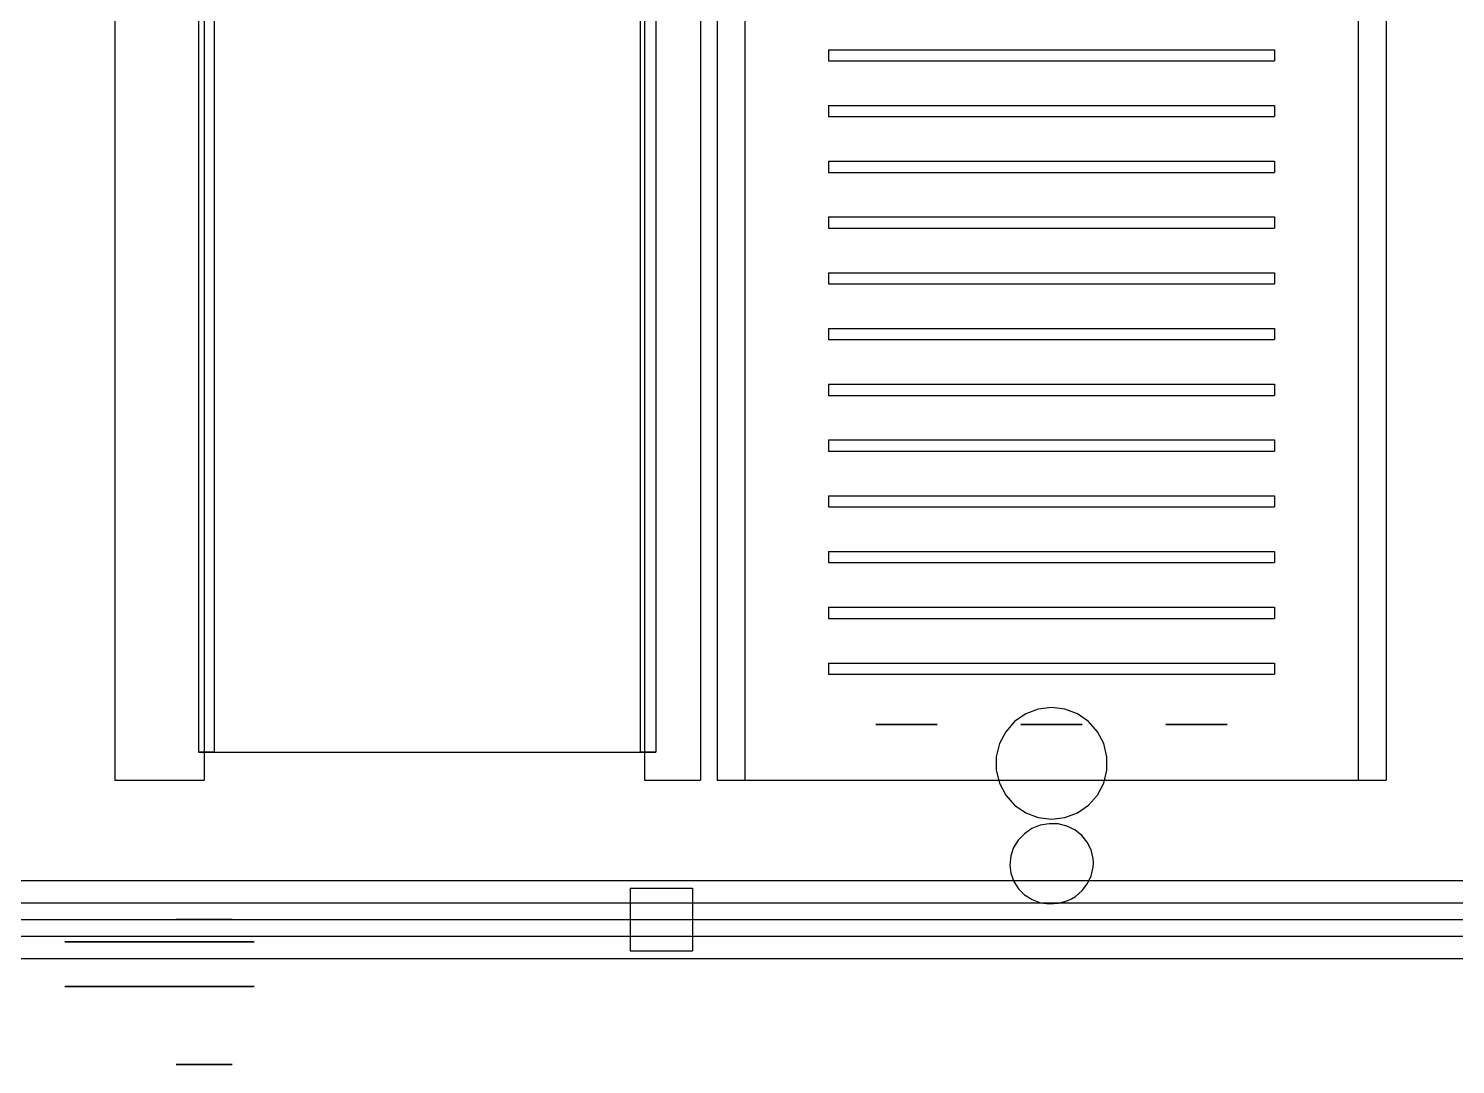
# Model space of a CAD drawing. Header units: millimetres. Extents: x -1355 to 669, y -1138 to 733.
# Drawn here: x -206.69 to -178.53, y -482.76 to -462.32 of the extents above; entities that cross this region are included whole.
import ezdxf

# ---------------------------------------------------------------- set-up
doc = ezdxf.new("R2010")
doc.units = ezdxf.units.MM
doc.layers.add('HIDDEN', color=8, linetype='Continuous')

msp = doc.modelspace()

# ---------------------------------------------------------------- linework, layer by layer
at = {"layer": 'HIDDEN'}
for points in [[(-204.98, -445.248), (-204.98, -477.148)], [(-204.98, -445.248), (-204.98, -477.148)], [(-203.22, -445.248), (-203.22, -477.148)], [(-203.22, -445.248), (-203.22, -477.148)], [(-194.53, -445.248), (-194.53, -477.148)], [(-194.53, -445.248), (-194.53, -477.148)], [(-193.43, -445.248), (-193.43, -477.148)], [(-193.43, -445.248), (-193.43, -477.148)], [(-193.1, -445.248), (-193.1, -477.148)], [(-193.1, -445.248), (-193.1, -477.148)], [(-192.55, -445.248), (-192.55, -477.148)], [(-192.55, -445.248), (-192.55, -477.148)], [(-180.45, -445.248), (-180.45, -477.148)], [(-180.45, -445.248), (-180.45, -477.148)], [(-179.9, -445.248), (-179.9, -477.148)], [(-179.9, -445.248), (-179.9, -477.148)], [(-203.33, -445.798), (-203.33, -476.598)], [(-203.33, -445.798), (-203.33, -476.598)], [(-203.33, -445.798), (-203.33, -476.598)], [(-203.33, -445.798), (-203.33, -476.598)], [(-203.33, -445.798), (-203.33, -476.598)], [(-203.33, -445.798), (-203.33, -476.598)], [(-203.33, -445.798), (-203.33, -476.598)], [(-203.33, -445.798), (-203.33, -476.598)], [(-203.33, -445.798), (-203.33, -476.598)], [(-203.023, -445.798), (-203.023, -476.598)], [(-203.023, -445.798), (-203.023, -476.598)], [(-203.023, -445.798), (-203.023, -476.598)], [(-203.023, -445.798), (-203.023, -476.598)], [(-203.023, -445.798), (-203.023, -476.598)], [(-203.023, -445.798), (-203.023, -476.598)], [(-203.023, -445.798), (-203.023, -476.598)], [(-203.023, -445.798), (-203.023, -476.598)], [(-203.023, -445.798), (-203.023, -476.598)], [(-194.617, -445.798), (-194.617, -476.598)], [(-194.617, -445.798), (-194.617, -476.598)], [(-194.617, -445.798), (-194.617, -476.598)], [(-194.617, -445.798), (-194.617, -476.598)], [(-194.617, -445.798), (-194.617, -476.598)], [(-194.617, -445.798), (-194.617, -476.598)], [(-194.617, -445.798), (-194.617, -476.598)], [(-194.617, -445.798), (-194.617, -476.598)], [(-194.617, -445.798), (-194.617, -476.598)], [(-194.31, -445.798), (-194.31, -476.598)], [(-194.31, -445.798), (-194.31, -476.598)], [(-194.31, -445.798), (-194.31, -476.598)], [(-194.31, -445.798), (-194.31, -476.598)], [(-194.31, -445.798), (-194.31, -476.598)], [(-194.31, -445.798), (-194.31, -476.598)], [(-194.31, -445.798), (-194.31, -476.598)], [(-194.31, -445.798), (-194.31, -476.598)], [(-194.31, -445.798), (-194.31, -476.598)], [(-190.9, -462.738), (-182.1, -462.738)], [(-190.9, -462.738), (-182.1, -462.738)], [(-190.9, -462.738), (-190.9, -462.958)], [(-190.9, -462.738), (-190.9, -462.958)], [(-182.1, -462.738), (-182.1, -462.958)], [(-182.1, -462.738), (-182.1, -462.958)], [(-190.9, -462.958), (-182.1, -462.958)], [(-190.9, -462.958), (-182.1, -462.958)], [(-190.9, -463.838), (-182.1, -463.838)], [(-190.9, -463.838), (-182.1, -463.838)], [(-190.9, -463.838), (-190.9, -464.058)], [(-190.9, -463.838), (-190.9, -464.058)], [(-182.1, -463.838), (-182.1, -464.058)], [(-182.1, -463.838), (-182.1, -464.058)], [(-190.9, -464.058), (-182.1, -464.058)], [(-190.9, -464.058), (-182.1, -464.058)], [(-190.9, -464.938), (-182.1, -464.938)], [(-190.9, -464.938), (-182.1, -464.938)], [(-190.9, -464.938), (-190.9, -465.158)], [(-190.9, -464.938), (-190.9, -465.158)], [(-182.1, -464.938), (-182.1, -465.158)], [(-182.1, -464.938), (-182.1, -465.158)], [(-190.9, -465.158), (-182.1, -465.158)], [(-190.9, -465.158), (-182.1, -465.158)], [(-190.9, -466.038), (-182.1, -466.038)], [(-190.9, -466.038), (-182.1, -466.038)], [(-190.9, -466.038), (-190.9, -466.258)], [(-190.9, -466.038), (-190.9, -466.258)], [(-182.1, -466.038), (-182.1, -466.258)], [(-182.1, -466.038), (-182.1, -466.258)], [(-190.9, -466.258), (-182.1, -466.258)], [(-190.9, -466.258), (-182.1, -466.258)], [(-190.9, -467.138), (-182.1, -467.138)], [(-190.9, -467.138), (-182.1, -467.138)], [(-190.9, -467.138), (-190.9, -467.358)], [(-190.9, -467.138), (-190.9, -467.358)], [(-182.1, -467.138), (-182.1, -467.358)], [(-182.1, -467.138), (-182.1, -467.358)], [(-190.9, -467.358), (-182.1, -467.358)], [(-190.9, -467.358), (-182.1, -467.358)], [(-190.9, -468.238), (-182.1, -468.238)], [(-190.9, -468.238), (-182.1, -468.238)], [(-190.9, -468.238), (-190.9, -468.458)], [(-190.9, -468.238), (-190.9, -468.458)], [(-190.9, -468.458), (-182.1, -468.458)], [(-190.9, -468.458), (-182.1, -468.458)], [(-182.1, -468.238), (-182.1, -468.458)], [(-182.1, -468.238), (-182.1, -468.458)], [(-190.9, -469.338), (-182.1, -469.338)], [(-190.9, -469.338), (-182.1, -469.338)], [(-190.9, -469.338), (-190.9, -469.558)], [(-190.9, -469.338), (-190.9, -469.558)], [(-190.9, -469.558), (-182.1, -469.558)], [(-190.9, -469.558), (-182.1, -469.558)], [(-182.1, -469.338), (-182.1, -469.558)], [(-182.1, -469.338), (-182.1, -469.558)], [(-190.9, -470.438), (-182.1, -470.438)], [(-190.9, -470.438), (-182.1, -470.438)], [(-190.9, -470.438), (-190.9, -470.658)], [(-190.9, -470.438), (-190.9, -470.658)], [(-182.1, -470.438), (-182.1, -470.658)], [(-182.1, -470.438), (-182.1, -470.658)], [(-190.9, -470.658), (-182.1, -470.658)], [(-190.9, -470.658), (-182.1, -470.658)], [(-190.9, -471.538), (-182.1, -471.538)], [(-190.9, -471.538), (-182.1, -471.538)], [(-190.9, -471.538), (-190.9, -471.758)], [(-190.9, -471.538), (-190.9, -471.758)], [(-182.1, -471.538), (-182.1, -471.758)], [(-182.1, -471.538), (-182.1, -471.758)], [(-190.9, -471.758), (-182.1, -471.758)], [(-190.9, -471.758), (-182.1, -471.758)], [(-190.9, -472.638), (-182.1, -472.638)], [(-190.9, -472.638), (-182.1, -472.638)], [(-190.9, -472.638), (-190.9, -472.858)], [(-190.9, -472.638), (-190.9, -472.858)], [(-182.1, -472.638), (-182.1, -472.858)], [(-182.1, -472.638), (-182.1, -472.858)], [(-190.9, -472.858), (-182.1, -472.858)], [(-190.9, -472.858), (-182.1, -472.858)], [(-190.9, -473.738), (-182.1, -473.738)], [(-190.9, -473.738), (-182.1, -473.738)], [(-190.9, -473.738), (-190.9, -473.958)], [(-190.9, -473.738), (-190.9, -473.958)], [(-182.1, -473.738), (-182.1, -473.958)], [(-182.1, -473.738), (-182.1, -473.958)], [(-190.9, -473.958), (-182.1, -473.958)], [(-190.9, -473.958), (-182.1, -473.958)], [(-190.9, -474.838), (-182.1, -474.838)], [(-190.9, -474.838), (-182.1, -474.838)], [(-190.9, -474.838), (-190.9, -475.058)], [(-190.9, -474.838), (-190.9, -475.058)], [(-182.1, -474.838), (-182.1, -475.058)], [(-182.1, -474.838), (-182.1, -475.058)], [(-190.9, -475.058), (-182.1, -475.058)], [(-190.9, -475.058), (-182.1, -475.058)], [(-186.763, -475.75), (-187.011, -475.844)], [(-186.763, -475.75), (-187.011, -475.844)], [(-186.5, -475.718), (-186.763, -475.75)], [(-186.5, -475.718), (-186.763, -475.75)], [(-186.237, -475.75), (-186.5, -475.718)], [(-186.237, -475.75), (-186.5, -475.718)], [(-185.989, -475.844), (-186.237, -475.75)], [(-185.989, -475.844), (-186.237, -475.75)], [(-189.965, -476.048), (-189.961, -476.048)], [(-189.961, -476.048), (-189.965, -476.048)], [(-189.965, -476.048), (-189.961, -476.048)], [(-189.961, -476.048), (-189.965, -476.048)], [(-189.965, -476.048), (-189.961, -476.048)], [(-189.961, -476.048), (-189.965, -476.048)], [(-189.965, -476.048), (-189.961, -476.048)], [(-189.961, -476.048), (-189.965, -476.048)], [(-189.965, -476.048), (-189.961, -476.048)], [(-189.961, -476.048), (-189.965, -476.048)], [(-189.961, -476.048), (-189.926, -476.048)], [(-189.926, -476.048), (-189.961, -476.048)], [(-189.961, -476.048), (-189.926, -476.048)], [(-189.926, -476.048), (-189.961, -476.048)], [(-189.961, -476.048), (-189.926, -476.048)], [(-189.926, -476.048), (-189.961, -476.048)], [(-189.961, -476.048), (-189.926, -476.048)], [(-189.926, -476.048), (-189.961, -476.048)], [(-189.961, -476.048), (-189.926, -476.048)], [(-189.926, -476.048), (-189.961, -476.048)], [(-189.926, -476.048), (-189.858, -476.048)], [(-189.858, -476.048), (-189.926, -476.048)], [(-189.926, -476.048), (-189.858, -476.048)], [(-189.858, -476.048), (-189.926, -476.048)], [(-189.926, -476.048), (-189.858, -476.048)], [(-189.858, -476.048), (-189.926, -476.048)], [(-189.926, -476.048), (-189.858, -476.048)], [(-189.858, -476.048), (-189.926, -476.048)], [(-189.926, -476.048), (-189.858, -476.048)], [(-189.858, -476.048), (-189.926, -476.048)], [(-189.858, -476.048), (-189.761, -476.048)], [(-189.761, -476.048), (-189.858, -476.048)], [(-189.858, -476.048), (-189.761, -476.048)], [(-189.761, -476.048), (-189.858, -476.048)], [(-189.858, -476.048), (-189.761, -476.048)], [(-189.761, -476.048), (-189.858, -476.048)], [(-189.858, -476.048), (-189.761, -476.048)], [(-189.761, -476.048), (-189.858, -476.048)], [(-189.858, -476.048), (-189.761, -476.048)], [(-189.761, -476.048), (-189.858, -476.048)], [(-189.761, -476.048), (-189.641, -476.048)], [(-189.641, -476.048), (-189.761, -476.048)], [(-189.761, -476.048), (-189.641, -476.048)], [(-189.641, -476.048), (-189.761, -476.048)], [(-189.761, -476.048), (-189.641, -476.048)], [(-189.641, -476.048), (-189.761, -476.048)], [(-189.761, -476.048), (-189.641, -476.048)], [(-189.641, -476.048), (-189.761, -476.048)], [(-189.761, -476.048), (-189.641, -476.048)], [(-189.641, -476.048), (-189.761, -476.048)], [(-189.641, -476.048), (-189.505, -476.048)], [(-189.505, -476.048), (-189.641, -476.048)], [(-189.641, -476.048), (-189.505, -476.048)], [(-189.505, -476.048), (-189.641, -476.048)], [(-189.641, -476.048), (-189.505, -476.048)], [(-189.505, -476.048), (-189.641, -476.048)], [(-189.641, -476.048), (-189.505, -476.048)], [(-189.505, -476.048), (-189.641, -476.048)], [(-189.641, -476.048), (-189.505, -476.048)], [(-189.505, -476.048), (-189.641, -476.048)], [(-189.505, -476.048), (-189.36, -476.048)], [(-189.36, -476.048), (-189.505, -476.048)], [(-189.505, -476.048), (-189.36, -476.048)], [(-189.36, -476.048), (-189.505, -476.048)], [(-189.505, -476.048), (-189.36, -476.048)], [(-189.36, -476.048), (-189.505, -476.048)], [(-189.505, -476.048), (-189.36, -476.048)], [(-189.36, -476.048), (-189.505, -476.048)], [(-189.505, -476.048), (-189.36, -476.048)], [(-189.36, -476.048), (-189.505, -476.048)], [(-189.215, -476.048), (-189.36, -476.048)], [(-189.36, -476.048), (-189.215, -476.048)], [(-189.215, -476.048), (-189.36, -476.048)], [(-189.36, -476.048), (-189.215, -476.048)], [(-189.215, -476.048), (-189.36, -476.048)], [(-189.36, -476.048), (-189.215, -476.048)], [(-189.215, -476.048), (-189.36, -476.048)], [(-189.36, -476.048), (-189.215, -476.048)], [(-189.215, -476.048), (-189.36, -476.048)], [(-189.36, -476.048), (-189.215, -476.048)], [(-189.079, -476.048), (-189.215, -476.048)], [(-189.215, -476.048), (-189.079, -476.048)], [(-189.079, -476.048), (-189.215, -476.048)], [(-189.215, -476.048), (-189.079, -476.048)], [(-189.079, -476.048), (-189.215, -476.048)], [(-189.215, -476.048), (-189.079, -476.048)], [(-189.079, -476.048), (-189.215, -476.048)], [(-189.215, -476.048), (-189.079, -476.048)], [(-189.079, -476.048), (-189.215, -476.048)], [(-189.215, -476.048), (-189.079, -476.048)], [(-188.959, -476.048), (-189.079, -476.048)], [(-189.079, -476.048), (-188.959, -476.048)], [(-188.959, -476.048), (-189.079, -476.048)], [(-189.079, -476.048), (-188.959, -476.048)], [(-188.959, -476.048), (-189.079, -476.048)], [(-189.079, -476.048), (-188.959, -476.048)], [(-188.959, -476.048), (-189.079, -476.048)], [(-189.079, -476.048), (-188.959, -476.048)], [(-188.959, -476.048), (-189.079, -476.048)], [(-189.079, -476.048), (-188.959, -476.048)], [(-188.862, -476.048), (-188.959, -476.048)], [(-188.959, -476.048), (-188.862, -476.048)], [(-188.862, -476.048), (-188.959, -476.048)], [(-188.959, -476.048), (-188.862, -476.048)], [(-188.862, -476.048), (-188.959, -476.048)], [(-188.959, -476.048), (-188.862, -476.048)], [(-188.862, -476.048), (-188.959, -476.048)], [(-188.959, -476.048), (-188.862, -476.048)], [(-188.862, -476.048), (-188.959, -476.048)], [(-188.959, -476.048), (-188.862, -476.048)], [(-188.794, -476.048), (-188.862, -476.048)], [(-188.862, -476.048), (-188.794, -476.048)], [(-188.794, -476.048), (-188.862, -476.048)], [(-188.862, -476.048), (-188.794, -476.048)], [(-188.794, -476.048), (-188.862, -476.048)], [(-188.862, -476.048), (-188.794, -476.048)], [(-188.794, -476.048), (-188.862, -476.048)], [(-188.862, -476.048), (-188.794, -476.048)], [(-188.794, -476.048), (-188.862, -476.048)], [(-188.862, -476.048), (-188.794, -476.048)], [(-188.759, -476.048), (-188.794, -476.048)], [(-188.794, -476.048), (-188.759, -476.048)], [(-188.759, -476.048), (-188.794, -476.048)], [(-188.794, -476.048), (-188.759, -476.048)], [(-188.759, -476.048), (-188.794, -476.048)], [(-188.794, -476.048), (-188.759, -476.048)], [(-188.759, -476.048), (-188.794, -476.048)], [(-188.794, -476.048), (-188.759, -476.048)], [(-188.759, -476.048), (-188.794, -476.048)], [(-188.794, -476.048), (-188.759, -476.048)], [(-188.755, -476.048), (-188.759, -476.048)], [(-188.759, -476.048), (-188.755, -476.048)], [(-188.755, -476.048), (-188.759, -476.048)], [(-188.759, -476.048), (-188.755, -476.048)], [(-188.755, -476.048), (-188.759, -476.048)], [(-188.759, -476.048), (-188.755, -476.048)], [(-188.755, -476.048), (-188.759, -476.048)], [(-188.759, -476.048), (-188.755, -476.048)], [(-188.755, -476.048), (-188.759, -476.048)], [(-188.759, -476.048), (-188.755, -476.048)], [(-187.229, -475.995), (-187.405, -476.194)], [(-187.229, -475.995), (-187.405, -476.194)], [(-187.011, -475.844), (-187.229, -475.995)], [(-187.011, -475.844), (-187.229, -475.995)], [(-187.105, -476.048), (-187.101, -476.048)], [(-187.101, -476.048), (-187.105, -476.048)], [(-187.105, -476.048), (-187.101, -476.048)], [(-187.101, -476.048), (-187.105, -476.048)], [(-187.105, -476.048), (-187.101, -476.048)], [(-187.101, -476.048), (-187.105, -476.048)], [(-187.105, -476.048), (-187.101, -476.048)], [(-187.101, -476.048), (-187.105, -476.048)], [(-187.105, -476.048), (-187.101, -476.048)], [(-187.101, -476.048), (-187.105, -476.048)], [(-187.101, -476.048), (-187.066, -476.048)], [(-187.066, -476.048), (-187.101, -476.048)], [(-187.101, -476.048), (-187.066, -476.048)], [(-187.066, -476.048), (-187.101, -476.048)], [(-187.101, -476.048), (-187.066, -476.048)], [(-187.066, -476.048), (-187.101, -476.048)], [(-187.101, -476.048), (-187.066, -476.048)], [(-187.066, -476.048), (-187.101, -476.048)], [(-187.101, -476.048), (-187.066, -476.048)], [(-187.066, -476.048), (-187.101, -476.048)], [(-187.066, -476.048), (-186.998, -476.048)], [(-186.998, -476.048), (-187.066, -476.048)], [(-187.066, -476.048), (-186.998, -476.048)], [(-186.998, -476.048), (-187.066, -476.048)], [(-187.066, -476.048), (-186.998, -476.048)], [(-186.998, -476.048), (-187.066, -476.048)], [(-187.066, -476.048), (-186.998, -476.048)], [(-186.998, -476.048), (-187.066, -476.048)], [(-187.066, -476.048), (-186.998, -476.048)], [(-186.998, -476.048), (-187.066, -476.048)], [(-186.998, -476.048), (-186.901, -476.048)], [(-186.901, -476.048), (-186.998, -476.048)], [(-186.998, -476.048), (-186.901, -476.048)], [(-186.901, -476.048), (-186.998, -476.048)], [(-186.998, -476.048), (-186.901, -476.048)], [(-186.901, -476.048), (-186.998, -476.048)], [(-186.998, -476.048), (-186.901, -476.048)], [(-186.901, -476.048), (-186.998, -476.048)], [(-186.998, -476.048), (-186.901, -476.048)], [(-186.901, -476.048), (-186.998, -476.048)], [(-186.901, -476.048), (-186.781, -476.048)], [(-186.781, -476.048), (-186.901, -476.048)], [(-186.901, -476.048), (-186.781, -476.048)], [(-186.781, -476.048), (-186.901, -476.048)], [(-186.901, -476.048), (-186.781, -476.048)], [(-186.781, -476.048), (-186.901, -476.048)], [(-186.901, -476.048), (-186.781, -476.048)], [(-186.781, -476.048), (-186.901, -476.048)], [(-186.901, -476.048), (-186.781, -476.048)], [(-186.781, -476.048), (-186.901, -476.048)], [(-186.781, -476.048), (-186.645, -476.048)], [(-186.645, -476.048), (-186.781, -476.048)], [(-186.781, -476.048), (-186.645, -476.048)], [(-186.645, -476.048), (-186.781, -476.048)], [(-186.781, -476.048), (-186.645, -476.048)], [(-186.645, -476.048), (-186.781, -476.048)], [(-186.781, -476.048), (-186.645, -476.048)], [(-186.645, -476.048), (-186.781, -476.048)], [(-186.781, -476.048), (-186.645, -476.048)], [(-186.645, -476.048), (-186.781, -476.048)], [(-186.645, -476.048), (-186.5, -476.048)], [(-186.5, -476.048), (-186.645, -476.048)], [(-186.645, -476.048), (-186.5, -476.048)], [(-186.5, -476.048), (-186.645, -476.048)], [(-186.645, -476.048), (-186.5, -476.048)], [(-186.5, -476.048), (-186.645, -476.048)], [(-186.645, -476.048), (-186.5, -476.048)], [(-186.5, -476.048), (-186.645, -476.048)], [(-186.645, -476.048), (-186.5, -476.048)], [(-186.5, -476.048), (-186.645, -476.048)], [(-186.355, -476.048), (-186.5, -476.048)], [(-186.5, -476.048), (-186.355, -476.048)], [(-186.355, -476.048), (-186.5, -476.048)], [(-186.5, -476.048), (-186.355, -476.048)], [(-186.355, -476.048), (-186.5, -476.048)], [(-186.5, -476.048), (-186.355, -476.048)], [(-186.355, -476.048), (-186.5, -476.048)], [(-186.5, -476.048), (-186.355, -476.048)], [(-186.355, -476.048), (-186.5, -476.048)], [(-186.5, -476.048), (-186.355, -476.048)], [(-186.219, -476.048), (-186.355, -476.048)], [(-186.355, -476.048), (-186.219, -476.048)], [(-186.219, -476.048), (-186.355, -476.048)], [(-186.355, -476.048), (-186.219, -476.048)], [(-186.219, -476.048), (-186.355, -476.048)], [(-186.355, -476.048), (-186.219, -476.048)], [(-186.219, -476.048), (-186.355, -476.048)], [(-186.355, -476.048), (-186.219, -476.048)], [(-186.219, -476.048), (-186.355, -476.048)], [(-186.355, -476.048), (-186.219, -476.048)], [(-186.099, -476.048), (-186.219, -476.048)], [(-186.219, -476.048), (-186.099, -476.048)], [(-186.099, -476.048), (-186.219, -476.048)], [(-186.219, -476.048), (-186.099, -476.048)], [(-186.099, -476.048), (-186.219, -476.048)], [(-186.219, -476.048), (-186.099, -476.048)], [(-186.099, -476.048), (-186.219, -476.048)], [(-186.219, -476.048), (-186.099, -476.048)], [(-186.099, -476.048), (-186.219, -476.048)], [(-186.219, -476.048), (-186.099, -476.048)], [(-186.002, -476.048), (-186.099, -476.048)], [(-186.099, -476.048), (-186.002, -476.048)], [(-186.002, -476.048), (-186.099, -476.048)], [(-186.099, -476.048), (-186.002, -476.048)], [(-186.002, -476.048), (-186.099, -476.048)], [(-186.099, -476.048), (-186.002, -476.048)], [(-186.002, -476.048), (-186.099, -476.048)], [(-186.099, -476.048), (-186.002, -476.048)], [(-186.002, -476.048), (-186.099, -476.048)], [(-186.099, -476.048), (-186.002, -476.048)], [(-185.934, -476.048), (-186.002, -476.048)], [(-186.002, -476.048), (-185.934, -476.048)], [(-185.934, -476.048), (-186.002, -476.048)], [(-186.002, -476.048), (-185.934, -476.048)], [(-185.934, -476.048), (-186.002, -476.048)], [(-186.002, -476.048), (-185.934, -476.048)], [(-185.934, -476.048), (-186.002, -476.048)], [(-186.002, -476.048), (-185.934, -476.048)], [(-185.934, -476.048), (-186.002, -476.048)], [(-186.002, -476.048), (-185.934, -476.048)], [(-185.771, -475.995), (-185.989, -475.844)], [(-185.771, -475.995), (-185.989, -475.844)], [(-185.899, -476.048), (-185.934, -476.048)], [(-185.934, -476.048), (-185.899, -476.048)], [(-185.899, -476.048), (-185.934, -476.048)], [(-185.934, -476.048), (-185.899, -476.048)], [(-185.899, -476.048), (-185.934, -476.048)], [(-185.934, -476.048), (-185.899, -476.048)], [(-185.899, -476.048), (-185.934, -476.048)], [(-185.934, -476.048), (-185.899, -476.048)], [(-185.899, -476.048), (-185.934, -476.048)], [(-185.934, -476.048), (-185.899, -476.048)], [(-185.895, -476.048), (-185.899, -476.048)], [(-185.899, -476.048), (-185.895, -476.048)], [(-185.895, -476.048), (-185.899, -476.048)], [(-185.899, -476.048), (-185.895, -476.048)], [(-185.895, -476.048), (-185.899, -476.048)], [(-185.899, -476.048), (-185.895, -476.048)], [(-185.895, -476.048), (-185.899, -476.048)], [(-185.899, -476.048), (-185.895, -476.048)], [(-185.895, -476.048), (-185.899, -476.048)], [(-185.899, -476.048), (-185.895, -476.048)], [(-185.595, -476.194), (-185.771, -475.995)], [(-185.595, -476.194), (-185.771, -475.995)], [(-184.245, -476.048), (-184.241, -476.048)], [(-184.241, -476.048), (-184.245, -476.048)], [(-184.245, -476.048), (-184.241, -476.048)], [(-184.241, -476.048), (-184.245, -476.048)], [(-184.245, -476.048), (-184.241, -476.048)], [(-184.241, -476.048), (-184.245, -476.048)], [(-184.245, -476.048), (-184.241, -476.048)], [(-184.241, -476.048), (-184.245, -476.048)], [(-184.245, -476.048), (-184.241, -476.048)], [(-184.241, -476.048), (-184.245, -476.048)], [(-184.241, -476.048), (-184.206, -476.048)], [(-184.206, -476.048), (-184.241, -476.048)], [(-184.241, -476.048), (-184.206, -476.048)], [(-184.206, -476.048), (-184.241, -476.048)], [(-184.241, -476.048), (-184.206, -476.048)], [(-184.206, -476.048), (-184.241, -476.048)], [(-184.241, -476.048), (-184.206, -476.048)], [(-184.206, -476.048), (-184.241, -476.048)], [(-184.241, -476.048), (-184.206, -476.048)], [(-184.206, -476.048), (-184.241, -476.048)], [(-184.206, -476.048), (-184.138, -476.048)], [(-184.138, -476.048), (-184.206, -476.048)], [(-184.206, -476.048), (-184.138, -476.048)], [(-184.138, -476.048), (-184.206, -476.048)], [(-184.206, -476.048), (-184.138, -476.048)], [(-184.138, -476.048), (-184.206, -476.048)], [(-184.206, -476.048), (-184.138, -476.048)], [(-184.138, -476.048), (-184.206, -476.048)], [(-184.206, -476.048), (-184.138, -476.048)], [(-184.138, -476.048), (-184.206, -476.048)], [(-184.138, -476.048), (-184.041, -476.048)], [(-184.041, -476.048), (-184.138, -476.048)], [(-184.138, -476.048), (-184.041, -476.048)], [(-184.041, -476.048), (-184.138, -476.048)], [(-184.138, -476.048), (-184.041, -476.048)], [(-184.041, -476.048), (-184.138, -476.048)], [(-184.138, -476.048), (-184.041, -476.048)], [(-184.041, -476.048), (-184.138, -476.048)], [(-184.138, -476.048), (-184.041, -476.048)], [(-184.041, -476.048), (-184.138, -476.048)], [(-184.041, -476.048), (-183.921, -476.048)], [(-183.921, -476.048), (-184.041, -476.048)], [(-184.041, -476.048), (-183.921, -476.048)], [(-183.921, -476.048), (-184.041, -476.048)], [(-184.041, -476.048), (-183.921, -476.048)], [(-183.921, -476.048), (-184.041, -476.048)], [(-184.041, -476.048), (-183.921, -476.048)], [(-183.921, -476.048), (-184.041, -476.048)], [(-184.041, -476.048), (-183.921, -476.048)], [(-183.921, -476.048), (-184.041, -476.048)], [(-183.921, -476.048), (-183.785, -476.048)], [(-183.785, -476.048), (-183.921, -476.048)], [(-183.921, -476.048), (-183.785, -476.048)], [(-183.785, -476.048), (-183.921, -476.048)], [(-183.921, -476.048), (-183.785, -476.048)], [(-183.785, -476.048), (-183.921, -476.048)], [(-183.921, -476.048), (-183.785, -476.048)], [(-183.785, -476.048), (-183.921, -476.048)], [(-183.921, -476.048), (-183.785, -476.048)], [(-183.785, -476.048), (-183.921, -476.048)], [(-183.785, -476.048), (-183.64, -476.048)], [(-183.64, -476.048), (-183.785, -476.048)], [(-183.785, -476.048), (-183.64, -476.048)], [(-183.64, -476.048), (-183.785, -476.048)], [(-183.785, -476.048), (-183.64, -476.048)], [(-183.64, -476.048), (-183.785, -476.048)], [(-183.785, -476.048), (-183.64, -476.048)], [(-183.64, -476.048), (-183.785, -476.048)], [(-183.785, -476.048), (-183.64, -476.048)], [(-183.64, -476.048), (-183.785, -476.048)], [(-183.495, -476.048), (-183.64, -476.048)], [(-183.64, -476.048), (-183.495, -476.048)], [(-183.495, -476.048), (-183.64, -476.048)], [(-183.64, -476.048), (-183.495, -476.048)], [(-183.495, -476.048), (-183.64, -476.048)], [(-183.64, -476.048), (-183.495, -476.048)], [(-183.495, -476.048), (-183.64, -476.048)], [(-183.64, -476.048), (-183.495, -476.048)], [(-183.495, -476.048), (-183.64, -476.048)], [(-183.64, -476.048), (-183.495, -476.048)], [(-183.359, -476.048), (-183.495, -476.048)], [(-183.495, -476.048), (-183.359, -476.048)], [(-183.359, -476.048), (-183.495, -476.048)], [(-183.495, -476.048), (-183.359, -476.048)], [(-183.359, -476.048), (-183.495, -476.048)], [(-183.495, -476.048), (-183.359, -476.048)], [(-183.359, -476.048), (-183.495, -476.048)], [(-183.495, -476.048), (-183.359, -476.048)], [(-183.359, -476.048), (-183.495, -476.048)], [(-183.495, -476.048), (-183.359, -476.048)], [(-183.239, -476.048), (-183.359, -476.048)], [(-183.359, -476.048), (-183.239, -476.048)], [(-183.239, -476.048), (-183.359, -476.048)], [(-183.359, -476.048), (-183.239, -476.048)], [(-183.239, -476.048), (-183.359, -476.048)], [(-183.359, -476.048), (-183.239, -476.048)], [(-183.239, -476.048), (-183.359, -476.048)], [(-183.359, -476.048), (-183.239, -476.048)], [(-183.239, -476.048), (-183.359, -476.048)], [(-183.359, -476.048), (-183.239, -476.048)], [(-183.142, -476.048), (-183.239, -476.048)], [(-183.239, -476.048), (-183.142, -476.048)], [(-183.142, -476.048), (-183.239, -476.048)], [(-183.239, -476.048), (-183.142, -476.048)], [(-183.142, -476.048), (-183.239, -476.048)], [(-183.239, -476.048), (-183.142, -476.048)], [(-183.142, -476.048), (-183.239, -476.048)], [(-183.239, -476.048), (-183.142, -476.048)], [(-183.142, -476.048), (-183.239, -476.048)], [(-183.239, -476.048), (-183.142, -476.048)], [(-183.074, -476.048), (-183.142, -476.048)], [(-183.142, -476.048), (-183.074, -476.048)], [(-183.074, -476.048), (-183.142, -476.048)], [(-183.142, -476.048), (-183.074, -476.048)], [(-183.074, -476.048), (-183.142, -476.048)], [(-183.142, -476.048), (-183.074, -476.048)], [(-183.074, -476.048), (-183.142, -476.048)], [(-183.142, -476.048), (-183.074, -476.048)], [(-183.074, -476.048), (-183.142, -476.048)], [(-183.142, -476.048), (-183.074, -476.048)], [(-183.039, -476.048), (-183.074, -476.048)], [(-183.074, -476.048), (-183.039, -476.048)], [(-183.039, -476.048), (-183.074, -476.048)], [(-183.074, -476.048), (-183.039, -476.048)], [(-183.039, -476.048), (-183.074, -476.048)], [(-183.074, -476.048), (-183.039, -476.048)], [(-183.039, -476.048), (-183.074, -476.048)], [(-183.074, -476.048), (-183.039, -476.048)], [(-183.039, -476.048), (-183.074, -476.048)], [(-183.074, -476.048), (-183.039, -476.048)], [(-183.035, -476.048), (-183.039, -476.048)], [(-183.039, -476.048), (-183.035, -476.048)], [(-183.035, -476.048), (-183.039, -476.048)], [(-183.039, -476.048), (-183.035, -476.048)], [(-183.035, -476.048), (-183.039, -476.048)], [(-183.039, -476.048), (-183.035, -476.048)], [(-183.035, -476.048), (-183.039, -476.048)], [(-183.039, -476.048), (-183.035, -476.048)], [(-183.035, -476.048), (-183.039, -476.048)], [(-183.039, -476.048), (-183.035, -476.048)], [(-187.405, -476.194), (-187.529, -476.428)], [(-187.405, -476.194), (-187.529, -476.428)], [(-185.471, -476.428), (-185.595, -476.194)], [(-185.471, -476.428), (-185.595, -476.194)], [(-203.33, -476.598), (-194.617, -476.598)], [(-203.33, -476.598), (-203.023, -476.598)], [(-203.33, -476.598), (-194.617, -476.598)], [(-203.023, -476.598), (-203.33, -476.598)], [(-203.33, -476.598), (-194.617, -476.598)], [(-203.33, -476.598), (-203.023, -476.598)], [(-203.33, -476.598), (-194.617, -476.598)], [(-203.023, -476.598), (-203.33, -476.598)], [(-203.33, -476.598), (-194.617, -476.598)], [(-203.33, -476.598), (-203.023, -476.598)], [(-203.33, -476.598), (-194.617, -476.598)], [(-203.023, -476.598), (-203.33, -476.598)], [(-203.33, -476.598), (-194.617, -476.598)], [(-203.33, -476.598), (-203.023, -476.598)], [(-203.33, -476.598), (-194.617, -476.598)], [(-203.023, -476.598), (-203.33, -476.598)], [(-203.33, -476.598), (-194.617, -476.598)], [(-203.33, -476.598), (-203.023, -476.598)], [(-203.023, -476.598), (-194.31, -476.598)], [(-203.023, -476.598), (-194.31, -476.598)], [(-203.023, -476.598), (-194.31, -476.598)], [(-203.023, -476.598), (-194.31, -476.598)], [(-203.023, -476.598), (-194.31, -476.598)], [(-203.023, -476.598), (-194.31, -476.598)], [(-203.023, -476.598), (-194.31, -476.598)], [(-203.023, -476.598), (-194.31, -476.598)], [(-203.023, -476.598), (-194.31, -476.598)], [(-194.617, -476.598), (-194.31, -476.598)], [(-194.31, -476.598), (-194.617, -476.598)], [(-194.617, -476.598), (-194.31, -476.598)], [(-194.31, -476.598), (-194.617, -476.598)], [(-194.617, -476.598), (-194.31, -476.598)], [(-194.31, -476.598), (-194.617, -476.598)], [(-194.617, -476.598), (-194.31, -476.598)], [(-194.31, -476.598), (-194.617, -476.598)], [(-194.617, -476.598), (-194.31, -476.598)], [(-187.529, -476.428), (-187.592, -476.686)], [(-187.529, -476.428), (-187.592, -476.686)], [(-185.408, -476.686), (-185.471, -476.428)], [(-185.408, -476.686), (-185.471, -476.428)], [(-187.592, -476.686), (-187.592, -476.951)], [(-187.592, -476.686), (-187.592, -476.951)], [(-185.408, -476.951), (-185.408, -476.686)], [(-185.408, -476.951), (-185.408, -476.686)], [(-204.98, -477.148), (-203.22, -477.148)], [(-204.98, -477.148), (-203.22, -477.148)], [(-194.53, -477.148), (-193.43, -477.148)], [(-194.53, -477.148), (-193.43, -477.148)], [(-193.1, -477.148), (-179.9, -477.148)], [(-193.1, -477.148), (-179.9, -477.148)], [(-192.55, -477.148), (-180.45, -477.148)], [(-192.55, -477.148), (-180.45, -477.148)], [(-187.592, -476.951), (-187.529, -477.208)], [(-187.592, -476.951), (-187.529, -477.208)], [(-187.529, -477.208), (-187.405, -477.443)], [(-187.529, -477.208), (-187.405, -477.443)], [(-185.595, -477.443), (-185.471, -477.208)], [(-185.595, -477.443), (-185.471, -477.208)], [(-185.471, -477.208), (-185.408, -476.951)], [(-185.471, -477.208), (-185.408, -476.951)], [(-187.405, -477.443), (-187.229, -477.642)], [(-187.405, -477.443), (-187.229, -477.642)], [(-185.771, -477.642), (-185.595, -477.443)], [(-185.771, -477.642), (-185.595, -477.443)], [(-187.229, -477.642), (-187.011, -477.792)], [(-187.229, -477.642), (-187.011, -477.792)], [(-185.989, -477.792), (-185.771, -477.642)], [(-185.989, -477.792), (-185.771, -477.642)], [(-187.011, -477.792), (-186.763, -477.886)], [(-187.011, -477.792), (-186.763, -477.886)], [(-186.725, -478.039), (-186.89, -478.106)], [(-186.763, -477.886), (-186.5, -477.918)], [(-186.763, -477.886), (-186.5, -477.918)], [(-186.55, -478.008), (-186.725, -478.039)], [(-186.372, -478.013), (-186.55, -478.008)], [(-186.5, -477.918), (-186.237, -477.886)], [(-186.5, -477.918), (-186.237, -477.886)], [(-186.2, -478.055), (-186.372, -478.013)], [(-186.237, -477.886), (-185.989, -477.792)], [(-186.237, -477.886), (-185.989, -477.792)], [(-187.158, -478.333), (-187.249, -478.481)], [(-187.036, -478.206), (-187.158, -478.333)], [(-186.89, -478.106), (-187.036, -478.206)], [(-186.043, -478.131), (-186.2, -478.055)], [(-185.906, -478.239), (-186.043, -478.131)], [(-185.797, -478.373), (-185.906, -478.239)], [(-187.249, -478.481), (-187.305, -478.645)], [(-185.721, -478.527), (-185.797, -478.373)], [(-185.682, -478.694), (-185.721, -478.527)], [(-187.305, -478.645), (-187.323, -478.824)], [(-187.323, -478.824), (-187.304, -478.985)], [(-185.718, -479.034), (-185.681, -478.866)], [(-185.676, -478.783), (-185.682, -478.694)], [(-185.681, -478.866), (-185.676, -478.783)], [(-317.4, -479.128), (-97.4, -479.128)], [(-317.4, -479.128), (-97.4, -479.128)], [(-317.4, -479.128), (-97.4, -479.128)], [(-317.4, -479.128), (-97.4, -479.128)], [(-187.304, -478.985), (-187.246, -479.146)], [(-187.246, -479.146), (-187.154, -479.291)], [(-185.792, -479.191), (-185.718, -479.034)], [(-194.816, -479.282), (-193.584, -479.282)], [(-194.816, -479.282), (-193.584, -479.282)], [(-194.816, -479.282), (-194.816, -480.514)], [(-194.816, -479.282), (-194.816, -480.514)], [(-193.584, -479.282), (-193.584, -480.514)], [(-193.584, -479.282), (-193.584, -480.514)], [(-187.154, -479.291), (-187.031, -479.413)], [(-187.031, -479.413), (-186.883, -479.507)], [(-186.109, -479.49), (-186.031, -479.442)], [(-186.031, -479.442), (-185.898, -479.329)], [(-185.898, -479.329), (-185.792, -479.191)], [(-317.4, -479.568), (-97.4, -479.568)], [(-317.4, -479.568), (-97.4, -479.568)], [(-186.883, -479.507), (-186.717, -479.567)], [(-186.717, -479.567), (-186.541, -479.591)], [(-186.541, -479.591), (-186.363, -479.578)], [(-186.363, -479.578), (-186.193, -479.529)], [(-186.193, -479.529), (-186.109, -479.49)], [(-317.4, -479.898), (-97.4, -479.898)], [(-317.4, -479.898), (-97.4, -479.898)], [(-317.4, -479.898), (-97.4, -479.898)], [(-317.4, -479.898), (-97.4, -479.898)], [(-317.4, -479.898), (-97.4, -479.898)], [(-317.4, -479.898), (-97.4, -479.898)], [(-203.77, -479.898), (-203.766, -479.898)], [(-203.766, -479.898), (-203.77, -479.898)], [(-203.766, -479.898), (-203.734, -479.898)], [(-203.734, -479.898), (-203.766, -479.898)], [(-203.734, -479.898), (-203.673, -479.898)], [(-203.673, -479.898), (-203.734, -479.898)], [(-203.673, -479.898), (-203.585, -479.898)], [(-203.585, -479.898), (-203.673, -479.898)], [(-203.585, -479.898), (-203.476, -479.898)], [(-203.476, -479.898), (-203.585, -479.898)], [(-203.476, -479.898), (-203.352, -479.898)], [(-203.352, -479.898), (-203.476, -479.898)], [(-203.352, -479.898), (-203.22, -479.898)], [(-203.22, -479.898), (-203.352, -479.898)], [(-203.088, -479.898), (-203.22, -479.898)], [(-203.22, -479.898), (-203.088, -479.898)], [(-202.964, -479.898), (-203.088, -479.898)], [(-203.088, -479.898), (-202.964, -479.898)], [(-202.855, -479.898), (-202.964, -479.898)], [(-202.964, -479.898), (-202.855, -479.898)], [(-202.767, -479.898), (-202.855, -479.898)], [(-202.855, -479.898), (-202.767, -479.898)], [(-202.706, -479.898), (-202.767, -479.898)], [(-202.767, -479.898), (-202.706, -479.898)], [(-202.674, -479.898), (-202.706, -479.898)], [(-202.706, -479.898), (-202.674, -479.898)], [(-202.67, -479.898), (-202.674, -479.898)], [(-202.674, -479.898), (-202.67, -479.898)], [(-317.4, -480.228), (-97.4, -480.228)], [(-317.4, -480.228), (-97.4, -480.228)], [(-205.97, -480.338), (-205.956, -480.338)], [(-205.956, -480.338), (-205.97, -480.338)], [(-205.956, -480.338), (-205.848, -480.338)], [(-205.848, -480.338), (-205.956, -480.338)], [(-205.848, -480.338), (-205.639, -480.338)], [(-205.639, -480.338), (-205.848, -480.338)], [(-205.639, -480.338), (-205.34, -480.338)], [(-205.34, -480.338), (-205.639, -480.338)], [(-205.34, -480.338), (-204.969, -480.338)], [(-204.969, -480.338), (-205.34, -480.338)], [(-204.969, -480.338), (-204.548, -480.338)], [(-204.548, -480.338), (-204.969, -480.338)], [(-204.548, -480.338), (-204.1, -480.338)], [(-204.1, -480.338), (-204.548, -480.338)], [(-203.652, -480.338), (-204.1, -480.338)], [(-204.1, -480.338), (-203.652, -480.338)], [(-203.231, -480.338), (-203.652, -480.338)], [(-203.652, -480.338), (-203.231, -480.338)], [(-202.86, -480.338), (-203.231, -480.338)], [(-203.231, -480.338), (-202.86, -480.338)], [(-202.561, -480.338), (-202.86, -480.338)], [(-202.86, -480.338), (-202.561, -480.338)], [(-202.352, -480.338), (-202.561, -480.338)], [(-202.561, -480.338), (-202.352, -480.338)], [(-202.244, -480.338), (-202.352, -480.338)], [(-202.352, -480.338), (-202.244, -480.338)], [(-202.23, -480.338), (-202.244, -480.338)], [(-202.244, -480.338), (-202.23, -480.338)], [(-194.816, -480.514), (-193.584, -480.514)], [(-194.816, -480.514), (-193.584, -480.514)], [(-317.4, -480.668), (-97.4, -480.668)], [(-317.4, -480.668), (-97.4, -480.668)], [(-317.4, -480.668), (-97.4, -480.668)], [(-317.4, -480.668), (-97.4, -480.668)], [(-205.97, -481.218), (-205.956, -481.218)], [(-205.956, -481.218), (-205.97, -481.218)], [(-205.956, -481.218), (-205.848, -481.218)], [(-205.848, -481.218), (-205.956, -481.218)], [(-205.848, -481.218), (-205.639, -481.218)], [(-205.639, -481.218), (-205.848, -481.218)], [(-205.639, -481.218), (-205.34, -481.218)], [(-205.34, -481.218), (-205.639, -481.218)], [(-205.34, -481.218), (-204.969, -481.218)], [(-204.969, -481.218), (-205.34, -481.218)], [(-204.969, -481.218), (-204.548, -481.218)], [(-204.548, -481.218), (-204.969, -481.218)], [(-204.548, -481.218), (-204.1, -481.218)], [(-204.1, -481.218), (-204.548, -481.218)], [(-203.652, -481.218), (-204.1, -481.218)], [(-204.1, -481.218), (-203.652, -481.218)], [(-203.231, -481.218), (-203.652, -481.218)], [(-203.652, -481.218), (-203.231, -481.218)], [(-202.86, -481.218), (-203.231, -481.218)], [(-203.231, -481.218), (-202.86, -481.218)], [(-202.561, -481.218), (-202.86, -481.218)], [(-202.86, -481.218), (-202.561, -481.218)], [(-202.352, -481.218), (-202.561, -481.218)], [(-202.561, -481.218), (-202.352, -481.218)], [(-202.244, -481.218), (-202.352, -481.218)], [(-202.352, -481.218), (-202.244, -481.218)], [(-202.23, -481.218), (-202.244, -481.218)], [(-202.244, -481.218), (-202.23, -481.218)], [(-203.77, -482.758), (-203.766, -482.758)], [(-203.766, -482.758), (-203.77, -482.758)], [(-203.766, -482.758), (-203.734, -482.758)], [(-203.734, -482.758), (-203.766, -482.758)], [(-203.734, -482.758), (-203.673, -482.758)], [(-203.673, -482.758), (-203.734, -482.758)], [(-203.673, -482.758), (-203.585, -482.758)], [(-203.585, -482.758), (-203.673, -482.758)], [(-203.585, -482.758), (-203.476, -482.758)], [(-203.476, -482.758), (-203.585, -482.758)], [(-203.476, -482.758), (-203.352, -482.758)], [(-203.352, -482.758), (-203.476, -482.758)], [(-203.352, -482.758), (-203.22, -482.758)], [(-203.22, -482.758), (-203.352, -482.758)], [(-203.088, -482.758), (-203.22, -482.758)], [(-203.22, -482.758), (-203.088, -482.758)], [(-202.964, -482.758), (-203.088, -482.758)], [(-203.088, -482.758), (-202.964, -482.758)], [(-202.855, -482.758), (-202.964, -482.758)], [(-202.964, -482.758), (-202.855, -482.758)], [(-202.767, -482.758), (-202.855, -482.758)], [(-202.855, -482.758), (-202.767, -482.758)], [(-202.706, -482.758), (-202.767, -482.758)], [(-202.767, -482.758), (-202.706, -482.758)], [(-202.674, -482.758), (-202.706, -482.758)], [(-202.706, -482.758), (-202.674, -482.758)], [(-202.67, -482.758), (-202.674, -482.758)], [(-202.674, -482.758), (-202.67, -482.758)]]:
    msp.add_lwpolyline(points, dxfattribs=at)

doc.saveas('drawing.dxf')
